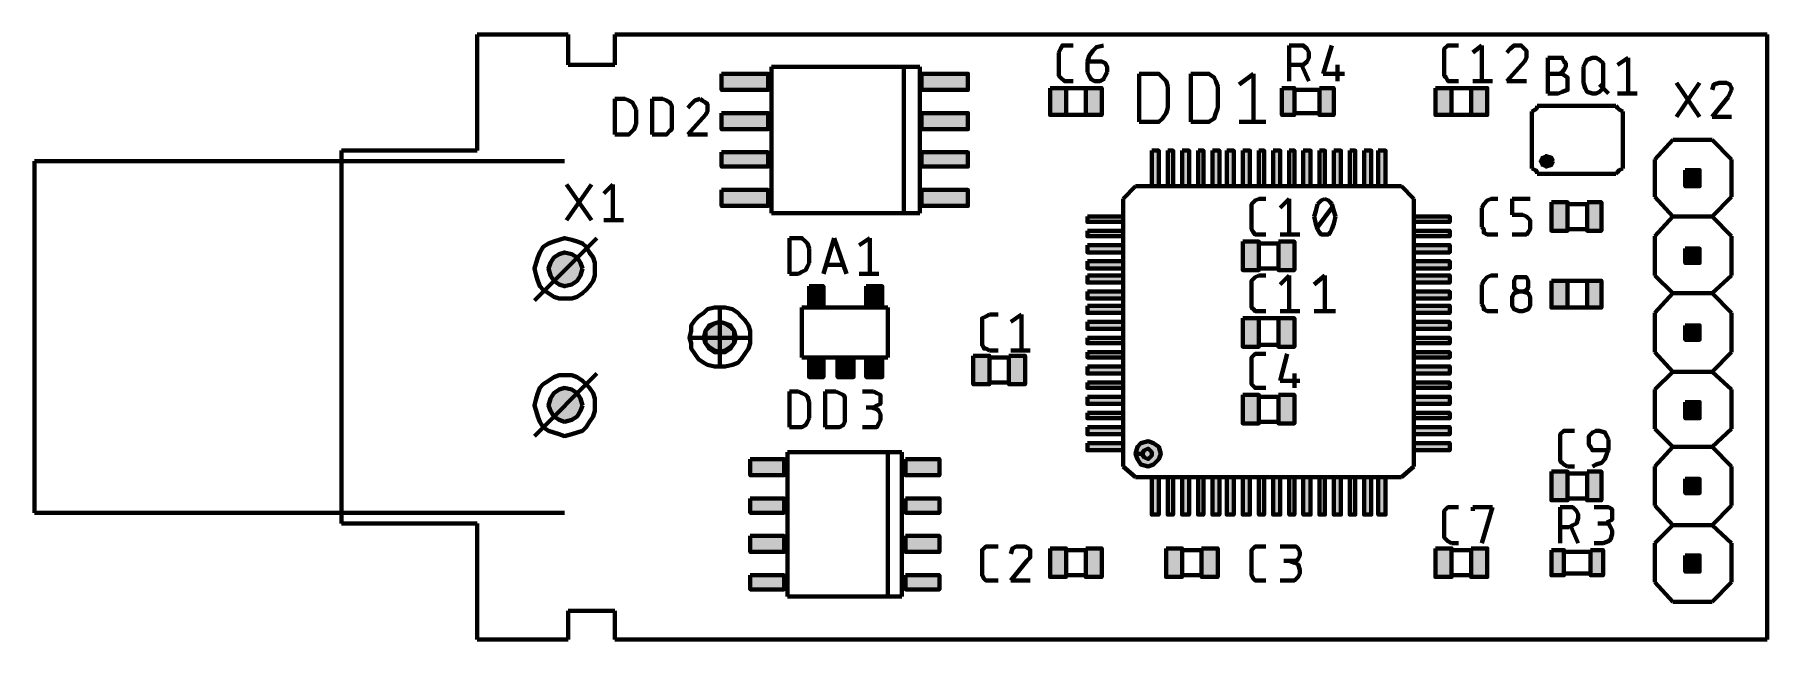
# Model space of a CAD drawing. Header units: inches. Extents: x 144 to 252, y 253 to 291.
import ezdxf

# ---------------------------------------------------------------- set-up
doc = ezdxf.new("R2010")
doc.units = ezdxf.units.IN
doc.header["$MEASUREMENT"] = 0
doc.layers.add('H', color=7, linetype='CONTINUOUS', lineweight=100)
doc.layers.add('P', color=250, linetype='CONTINUOUS', lineweight=100)

msp = doc.modelspace()

# ---------------------------------------------------------------- hatches: boundary and pattern name
at = {"layer": 'H', "linetype": 'Continuous'}
for color, points in [(0, [(187.22, 288.56), (190.11, 288.56), (190.11, 287.56), (187.22, 287.56)]), (0, [(199.67, 288.56), (202.56, 288.56), (202.56, 287.56), (199.67, 287.56)]), (0, [(207.67, 287.67), (208.67, 287.67), (208.67, 286), (207.67, 286)]), (0, [(209.89, 287.67), (210.89, 287.67), (210.89, 286), (209.89, 286)]), (0, [(222.11, 287.67), (222.89, 287.67), (222.89, 286), (222.11, 286)]), (0, [(224.44, 287.67), (225.33, 287.67), (225.33, 286), (224.44, 286)]), (0, [(231.67, 287.67), (232.67, 287.67), (232.67, 286), (231.67, 286)]), (0, [(233.89, 287.67), (234.89, 287.67), (234.89, 286), (233.89, 286)]), (0, [(187.22, 286.11), (190.11, 286.11), (190.11, 285.11), (187.22, 285.11)]), (0, [(199.67, 286.11), (202.56, 286.11), (202.56, 285.11), (199.67, 285.11)]), (0, [(214, 283.78), (214.44, 283.78), (214.44, 281.56), (214, 281.56)]), (0, [(215, 283.78), (215.33, 283.78), (215.33, 281.56), (215, 281.56)]), (0, [(215.89, 283.78), (216.33, 283.78), (216.33, 281.56), (215.89, 281.56)]), (0, [(216.89, 283.78), (217.22, 283.78), (217.22, 281.56), (216.89, 281.56)]), (0, [(217.78, 283.78), (218.22, 283.78), (218.22, 281.56), (217.78, 281.56)]), (0, [(218.67, 283.78), (219.11, 283.78), (219.11, 281.56), (218.67, 281.56)]), (0, [(219.67, 283.78), (220.11, 283.78), (220.11, 281.56), (219.67, 281.56)]), (0, [(220.67, 283.78), (221, 283.78), (221, 281.56), (220.67, 281.56)]), (0, [(221.56, 283.78), (222, 283.78), (222, 281.56), (221.56, 281.56)]), (0, [(222.56, 283.78), (222.89, 283.78), (222.89, 281.56), (222.56, 281.56)]), (0, [(223.44, 283.78), (223.89, 283.78), (223.89, 281.56), (223.44, 281.56)]), (0, [(224.44, 283.78), (224.78, 283.78), (224.78, 281.56), (224.44, 281.56)]), (0, [(225.33, 283.78), (225.78, 283.78), (225.78, 281.56), (225.33, 281.56)]), (0, [(226.33, 283.78), (226.67, 283.78), (226.67, 281.56), (226.33, 281.56)]), (0, [(227.22, 283.78), (227.67, 283.78), (227.67, 281.56), (227.22, 281.56)]), (0, [(228.11, 283.78), (228.56, 283.78), (228.56, 281.56), (228.11, 281.56)]), (0, [(187.22, 283.67), (190.11, 283.67), (190.11, 282.78), (187.22, 282.78)]), (0, [(199.67, 283.67), (202.56, 283.67), (202.56, 282.78), (199.67, 282.78)]), (0, [(239, 283.11), (238.89, 282.89), (238.56, 282.78), (238.33, 282.89), (238.22, 283.11), (238.33, 283.33), (238.56, 283.44), (238.89, 283.33)]), (0, [(247.22, 282.56), (248.11, 282.56), (248.11, 281.56), (247.22, 281.56)]), (0, [(187.22, 281.33), (190.11, 281.33), (190.11, 280.33), (187.22, 280.33)]), (0, [(199.67, 281.33), (202.56, 281.33), (202.56, 280.33), (199.67, 280.33)]), (0, [(238.89, 280.56), (239.89, 280.56), (239.89, 278.78), (238.89, 278.78)]), (0, [(241.11, 280.56), (242, 280.56), (242, 278.78), (241.11, 278.78)]), (0, [(210, 279.67), (212.22, 279.67), (212.22, 279.33), (210, 279.33)]), (0, [(230.33, 279.67), (232.56, 279.67), (232.56, 279.33), (230.33, 279.33)]), (0, [(210, 278.78), (212.22, 278.78), (212.22, 278.44), (210, 278.44)]), (0, [(230.33, 278.78), (232.56, 278.78), (232.56, 278.44), (230.33, 278.44)]), (7, [(178.56, 276.44), (178.44, 276), (178.22, 275.67), (177.89, 275.44), (177.44, 275.33), (177.11, 275.44), (176.78, 275.67), (176.56, 276), (176.44, 276.44), (176.56, 276.78), (176.78, 277.11), (177.11, 277.33), (177.44, 277.44), (177.89, 277.33), (178.22, 277.11), (178.44, 276.78)]), (0, [(210, 277.89), (212.22, 277.89), (212.22, 277.44), (210, 277.44)]), (0, [(219.67, 278.11), (220.67, 278.11), (220.67, 276.33), (219.67, 276.33)]), (0, [(221.89, 278.11), (222.89, 278.11), (222.89, 276.33), (221.89, 276.33)]), (0, [(230.33, 277.89), (232.56, 277.89), (232.56, 277.44), (230.33, 277.44)]), (0, [(247.22, 277.67), (248.11, 277.67), (248.11, 276.78), (247.22, 276.78)]), (0, [(210, 276.89), (212.22, 276.89), (212.22, 276.44), (210, 276.44)]), (0, [(230.33, 276.89), (232.56, 276.89), (232.56, 276.44), (230.33, 276.44)]), (0, [(192.67, 275.33), (193.56, 275.33), (193.56, 274.11), (192.67, 274.11)]), (0, [(196.22, 275.33), (197.22, 275.33), (197.22, 274.11), (196.22, 274.11)]), (0, [(210, 276), (212.22, 276), (212.22, 275.56), (210, 275.56)]), (0, [(230.33, 276), (232.56, 276), (232.56, 275.56), (230.33, 275.56)]), (0, [(238.89, 275.67), (239.89, 275.67), (239.89, 274), (238.89, 274)]), (0, [(241.11, 275.67), (242, 275.67), (242, 274), (241.11, 274)]), (0, [(210, 275), (212.22, 275), (212.22, 274.56), (210, 274.56)]), (0, [(210, 274.11), (212.22, 274.11), (212.22, 273.67), (210, 273.67)]), (0, [(230.33, 275), (232.56, 275), (232.56, 274.56), (230.33, 274.56)]), (0, [(230.33, 274.11), (232.56, 274.11), (232.56, 273.67), (230.33, 273.67)]), (7, [(188.11, 272.11), (188, 271.78), (187.78, 271.44), (187.44, 271.22), (187.11, 271.22), (186.78, 271.22), (186.44, 271.44), (186.22, 271.78), (186.11, 272.11), (186.22, 272.56), (186.44, 272.89), (186.78, 273), (187.11, 273.11), (187.44, 273), (187.78, 272.89), (188, 272.56)]), (0, [(210, 273.11), (212.22, 273.11), (212.22, 272.67), (210, 272.67)]), (0, [(219.67, 273.33), (220.67, 273.33), (220.67, 271.56), (219.67, 271.56)]), (0, [(221.89, 273.33), (222.89, 273.33), (222.89, 271.56), (221.89, 271.56)]), (0, [(230.33, 273.11), (232.56, 273.11), (232.56, 272.67), (230.33, 272.67)]), (0, [(210, 272.11), (212.22, 272.11), (212.22, 271.78), (210, 271.78)]), (0, [(230.33, 272.11), (232.56, 272.11), (232.56, 271.78), (230.33, 271.78)]), (0, [(247.22, 272.89), (248.11, 272.89), (248.11, 272), (247.22, 272)]), (0, [(192.67, 270.89), (193.56, 270.89), (193.56, 269.67), (192.67, 269.67)]), (0, [(194.44, 270.89), (195.44, 270.89), (195.44, 269.67), (194.44, 269.67)]), (0, [(196.22, 270.89), (197.22, 270.89), (197.22, 269.67), (196.22, 269.67)]), (0, [(202.89, 271), (203.89, 271), (203.89, 269.22), (202.89, 269.22)]), (0, [(205.11, 271), (206.11, 271), (206.11, 269.22), (205.11, 269.22)]), (0, [(210, 271.22), (212.22, 271.22), (212.22, 270.89), (210, 270.89)]), (0, [(230.33, 271.22), (232.56, 271.22), (232.56, 270.89), (230.33, 270.89)]), (0, [(210, 270.33), (212.22, 270.33), (212.22, 269.89), (210, 269.89)]), (0, [(230.33, 270.33), (232.56, 270.33), (232.56, 269.89), (230.33, 269.89)]), (7, [(178.56, 267.89), (178.44, 267.56), (178.22, 267.22), (177.89, 267), (177.44, 266.89), (177.11, 267), (176.78, 267.22), (176.56, 267.56), (176.44, 267.89), (176.56, 268.33), (176.78, 268.67), (177.11, 268.89), (177.44, 269), (177.89, 268.89), (178.22, 268.67), (178.44, 268.33)]), (0, [(210, 269.33), (212.22, 269.33), (212.22, 269), (210, 269)]), (0, [(230.33, 269.33), (232.56, 269.33), (232.56, 269), (230.33, 269)]), (0, [(210, 268.44), (212.22, 268.44), (212.22, 268), (210, 268)]), (0, [(219.67, 268.56), (220.67, 268.56), (220.67, 266.78), (219.67, 266.78)]), (0, [(221.89, 268.56), (222.89, 268.56), (222.89, 266.78), (221.89, 266.78)]), (0, [(230.33, 268.44), (232.56, 268.44), (232.56, 268), (230.33, 268)]), (0, [(247.22, 268.11), (248.11, 268.11), (248.11, 267.11), (247.22, 267.11)]), (0, [(210, 267.44), (212.22, 267.44), (212.22, 267.11), (210, 267.11)]), (0, [(210, 266.56), (212.22, 266.56), (212.22, 266.11), (210, 266.11)]), (0, [(230.33, 267.44), (232.56, 267.44), (232.56, 267.11), (230.33, 267.11)]), (0, [(230.33, 266.56), (232.56, 266.56), (232.56, 266.11), (230.33, 266.11)]), (0, [(210, 265.56), (212.22, 265.56), (212.22, 265.11), (210, 265.11)]), (0, [(213, 264.89), (213.11, 265.33), (213.33, 265.56), (213.78, 265.67), (214.11, 265.56), (214.44, 265.33), (214.56, 264.89), (214.44, 264.56), (214.11, 264.22), (213.78, 264.11), (213.33, 264.22), (213.11, 264.56), (213, 264.89), (213.44, 264.89), (213.44, 265), (213.56, 265.11), (213.78, 265.22), (213.89, 265.11), (214, 265), (214, 264.89), (214, 264.78), (213.89, 264.67), (213.78, 264.56), (213.56, 264.67), (213.44, 264.78), (213.44, 264.89)]), (0, [(230.33, 265.56), (232.56, 265.56), (232.56, 265.11), (230.33, 265.11)]), (0, [(189, 264.56), (191.11, 264.56), (191.11, 263.56), (189, 263.56)]), (0, [(198.67, 264.56), (200.78, 264.56), (200.78, 263.56), (198.67, 263.56)]), (0, [(214, 263.44), (214.44, 263.44), (214.44, 261.11), (214, 261.11)]), (0, [(215, 263.44), (215.33, 263.44), (215.33, 261.11), (215, 261.11)]), (0, [(215.89, 263.44), (216.33, 263.44), (216.33, 261.11), (215.89, 261.11)]), (0, [(216.89, 263.44), (217.22, 263.44), (217.22, 261.11), (216.89, 261.11)]), (0, [(217.78, 263.44), (218.22, 263.44), (218.22, 261.11), (217.78, 261.11)]), (0, [(218.67, 263.44), (219.11, 263.44), (219.11, 261.11), (218.67, 261.11)]), (0, [(219.67, 263.44), (220.11, 263.44), (220.11, 261.11), (219.67, 261.11)]), (0, [(220.67, 263.44), (221, 263.44), (221, 261.11), (220.67, 261.11)]), (0, [(221.56, 263.44), (222, 263.44), (222, 261.11), (221.56, 261.11)]), (0, [(222.56, 263.44), (222.89, 263.44), (222.89, 261.11), (222.56, 261.11)]), (0, [(223.44, 263.44), (223.89, 263.44), (223.89, 261.11), (223.44, 261.11)]), (0, [(224.44, 263.44), (224.78, 263.44), (224.78, 261.11), (224.44, 261.11)]), (0, [(225.33, 263.44), (225.78, 263.44), (225.78, 261.11), (225.33, 261.11)]), (0, [(226.33, 263.44), (226.67, 263.44), (226.67, 261.11), (226.33, 261.11)]), (0, [(227.22, 263.44), (227.67, 263.44), (227.67, 261.11), (227.22, 261.11)]), (0, [(228.11, 263.44), (228.56, 263.44), (228.56, 261.11), (228.11, 261.11)]), (0, [(238.89, 263.78), (239.89, 263.78), (239.89, 262), (238.89, 262)]), (0, [(241.11, 263.78), (242, 263.78), (242, 262), (241.11, 262)]), (0, [(247.22, 263.33), (248.11, 263.33), (248.11, 262.44), (247.22, 262.44)]), (0, [(189, 262.11), (191.11, 262.11), (191.11, 261.22), (189, 261.22)]), (0, [(198.67, 262.11), (200.78, 262.11), (200.78, 261.22), (198.67, 261.22)]), (0, [(189, 259.78), (191.11, 259.78), (191.11, 258.78), (189, 258.78)]), (0, [(198.67, 259.78), (200.78, 259.78), (200.78, 258.78), (198.67, 258.78)]), (0, [(207.67, 259), (208.67, 259), (208.67, 257.22), (207.67, 257.22)]), (0, [(209.89, 259), (210.89, 259), (210.89, 257.22), (209.89, 257.22)]), (0, [(214.89, 259), (215.89, 259), (215.89, 257.22), (214.89, 257.22)]), (0, [(217.11, 259), (218.11, 259), (218.11, 257.22), (217.11, 257.22)]), (0, [(231.67, 259), (232.67, 259), (232.67, 257.22), (231.67, 257.22)]), (0, [(233.89, 259), (234.89, 259), (234.89, 257.22), (233.89, 257.22)]), (0, [(238.89, 258.89), (239.67, 258.89), (239.67, 257.33), (238.89, 257.33)]), (0, [(241.33, 258.89), (242.11, 258.89), (242.11, 257.33), (241.33, 257.33)]), (0, [(247.22, 258.56), (248.11, 258.56), (248.11, 257.56), (247.22, 257.56)]), (0, [(189, 257.33), (191.11, 257.33), (191.11, 256.44), (189, 256.44)]), (0, [(198.67, 257.33), (200.78, 257.33), (200.78, 256.44), (198.67, 256.44)])]:
    msp.add_hatch(color=color, dxfattribs=at).paths.add_polyline_path(points)

# ---------------------------------------------------------------- linework, layer by layer
at = {"layer": 'P', "color": 0, "linetype": 'Continuous'}
for points in [[(177.67, 291), (172, 291)], [(172, 291), (172, 283.78)], [(177.67, 289.11), (177.67, 291)], [(252.33, 291), (180.56, 291)], [(180.56, 291), (180.56, 289.11)], [(208.67, 290.33), (208.44, 290.33), (208.33, 290.11), (208.22, 289.89)], [(208.67, 290.33), (209.11, 290.33)], [(211, 290.33), (210.56, 290.22), (210.33, 290), (210.11, 289.67), (210, 289.33)], [(222.56, 288.11), (222.56, 290.33)], [(222.56, 290.33), (223.22, 290.33)], [(223.22, 289.11), (223.44, 289.11), (223.67, 289.33), (223.78, 289.56), (223.78, 289.89), (223.67, 290.11), (223.44, 290.33), (223.22, 290.33)], [(225.22, 290.33), (224.67, 288.56)], [(232.67, 290.33), (232.44, 290.33), (232.22, 290.11), (232.22, 289.89)], [(232.67, 290.33), (233.11, 290.33)], [(234, 289.89), (234.56, 290.33)], [(234.56, 290.33), (234.56, 288.11)], [(236.89, 290.33), (236.56, 290.33), (236.33, 290.11), (236.11, 289.89)], [(237.33, 289.78), (237.33, 290), (237.22, 290.11), (237, 290.33), (236.89, 290.33)], [(252.33, 253.33), (252.33, 291)], [(208.22, 288.56), (208.22, 289.89)], [(210, 289.33), (210.67, 289.33)], [(210, 288.67), (210, 289.33)], [(211.22, 288.89), (211.22, 289), (211.11, 289.22), (210.89, 289.33), (210.67, 289.33)], [(232.22, 288.56), (232.22, 289.89)], [(237.22, 289.33), (236.11, 288.11)], [(237.22, 289.33), (237.33, 289.56), (237.33, 289.78)], [(238.67, 287.33), (238.67, 289.56)], [(238.67, 289.56), (239.33, 289.56)], [(239.33, 288.56), (239.56, 288.67), (239.67, 288.78), (239.78, 289), (239.78, 289.22), (239.67, 289.33), (239.56, 289.56), (239.33, 289.56)], [(242.11, 289), (242.11, 289.22), (241.89, 289.44), (241.67, 289.56), (241.44, 289.56), (241.11, 289.44), (241, 289.22), (240.89, 289)], [(243, 289.11), (243.67, 289.56)], [(243.67, 289.56), (243.67, 287.33)], [(180.56, 289.11), (177.67, 289.11)], [(187.22, 288.56), (190.11, 288.56), (190.11, 287.56), (187.22, 287.56), (187.22, 288.56)], [(190.33, 289), (190.33, 279.89)], [(198.56, 289), (190.33, 289)], [(199.56, 289), (198.56, 289)], [(198.56, 279.89), (198.56, 289)], [(199.56, 279.89), (199.56, 289)], [(199.67, 288.56), (202.56, 288.56), (202.56, 287.56), (199.67, 287.56), (199.67, 288.56)], [(208.22, 288.56), (208.22, 288.44), (208.33, 288.33), (208.56, 288.11), (208.67, 288.11)], [(209.11, 288.11), (208.67, 288.11)], [(210, 288.67), (210.11, 288.44), (210.22, 288.22), (210.44, 288.11), (210.78, 288.11), (211, 288.22), (211.11, 288.44), (211.22, 288.67)], [(211.22, 288.89), (211.22, 288.67)], [(213.22, 285.56), (213.22, 288.56)], [(213.22, 288.56), (214.11, 288.56)], [(215, 287.78), (214.89, 288.11), (214.67, 288.33), (214.44, 288.56), (214.11, 288.56)], [(216.44, 285.56), (216.44, 288.56)], [(216.44, 288.56), (217.22, 288.56)], [(218.11, 287.78), (218, 288.11), (217.89, 288.33), (217.56, 288.56), (217.22, 288.56)], [(219.44, 287.89), (220.33, 288.56)], [(220.33, 288.56), (220.33, 285.56)], [(223.22, 289.11), (222.56, 289.11)], [(223.78, 288.11), (223.33, 289.11)], [(224.67, 288.56), (226, 288.56)], [(225.56, 289.11), (225.56, 288.11)], [(232.22, 288.56), (232.22, 288.44), (232.33, 288.33), (232.44, 288.11), (232.67, 288.11)], [(233.11, 288.11), (232.67, 288.11)], [(234, 288.11), (235.22, 288.11)], [(236.11, 288.11), (237.33, 288.11)], [(238.67, 288.56), (239.33, 288.56)], [(239.33, 287.33), (239.56, 287.44), (239.89, 287.56), (239.89, 287.89), (239.89, 288.11), (239.89, 288.33), (239.56, 288.56), (239.33, 288.56)], [(240.89, 288), (240.89, 289)], [(242.11, 289), (242.11, 288)], [(180.56, 284.78), (180.56, 287)], [(180.56, 287), (181.22, 287)], [(181.89, 286.33), (181.78, 286.56), (181.67, 286.78), (181.44, 286.89), (181.22, 287)], [(182.89, 284.78), (182.89, 287)], [(182.89, 287), (183.56, 287)], [(184.11, 286.33), (184.11, 286.56), (184, 286.78), (183.78, 286.89), (183.56, 287)], [(185.89, 287), (185.56, 286.89), (185.33, 286.67), (185.11, 286.44)], [(186.33, 286.44), (186.33, 286.67), (186.22, 286.78), (186, 286.89), (185.89, 287)], [(207.67, 287.67), (208.67, 287.67), (208.67, 286), (207.67, 286), (207.67, 287.67)], [(208.67, 287.67), (210, 287.67)], [(209.89, 287.67), (210.89, 287.67), (210.89, 286), (209.89, 286), (209.89, 287.67)], [(215, 287.78), (215, 286.44)], [(218.11, 287.78), (218.11, 286.44)], [(222.11, 287.67), (222.89, 287.67), (222.89, 286), (222.11, 286), (222.11, 287.67)], [(222.89, 287.56), (224.56, 287.56)], [(224.44, 287.67), (225.33, 287.67), (225.33, 286), (224.44, 286), (224.44, 287.67)], [(231.67, 287.67), (232.67, 287.67), (232.67, 286), (231.67, 286), (231.67, 287.67)], [(232.56, 287.67), (234, 287.67)], [(233.89, 287.67), (234.89, 287.67), (234.89, 286), (233.89, 286), (233.89, 287.67)], [(239.33, 287.33), (238.67, 287.33)], [(240.89, 288), (241, 287.67), (241.11, 287.44), (241.44, 287.33), (241.67, 287.33), (241.89, 287.44), (242.11, 287.67), (242.11, 288)], [(241.89, 287.89), (242.44, 287.33)], [(243, 287.33), (244.22, 287.33)], [(246.67, 285.89), (248.11, 288)], [(246.67, 288), (248.11, 285.89)], [(249.56, 288), (249.33, 288), (249, 287.89), (248.89, 287.56)], [(249.89, 287.11), (248.89, 285.89)], [(250.11, 287.56), (250.11, 287.67), (250, 287.89), (249.78, 288), (249.56, 288)], [(249.89, 287.11), (250, 287.33), (250.11, 287.56)], [(181.89, 286.33), (181.89, 285.44)], [(184.11, 286.33), (184.11, 285.44)], [(186.22, 286), (185.11, 284.78)], [(186.22, 286), (186.33, 286.22), (186.33, 286.44)], [(187.22, 286.11), (190.11, 286.11), (190.11, 285.11), (187.22, 285.11), (187.22, 286.11)], [(199.67, 286.11), (202.56, 286.11), (202.56, 285.11), (199.67, 285.11), (199.67, 286.11)], [(208.67, 286), (210, 286)], [(214.11, 285.56), (214.44, 285.56), (214.67, 285.78), (214.89, 286.11), (215, 286.44)], [(217.22, 285.56), (217.56, 285.56), (217.89, 285.78), (218, 286.11), (218.11, 286.44)], [(224.56, 286.11), (222.89, 286.11)], [(232.56, 286), (234, 286)], [(237.67, 286.22), (237.89, 286.33), (238, 286.44), (238, 286.56)], [(237.67, 282.67), (237.67, 286.22)], [(238, 286.56), (242.89, 286.56)], [(242.89, 286.56), (243, 286.44), (243.11, 286.33), (243.33, 286.22)], [(243.33, 286.22), (243.33, 282.67)], [(181.22, 284.78), (181.44, 284.78), (181.67, 285), (181.78, 285.11), (181.89, 285.44)], [(183.56, 284.78), (183.78, 284.78), (184, 285), (184.11, 285.11), (184.11, 285.44)], [(214.11, 285.56), (213.22, 285.56)], [(217.22, 285.56), (216.44, 285.56)], [(219.44, 285.56), (221.11, 285.56)], [(248.89, 285.89), (250.11, 285.89)], [(163.56, 283.78), (163.56, 260.56)], [(163.56, 283.78), (172, 283.78)], [(181.22, 284.78), (180.56, 284.78)], [(183.56, 284.78), (182.89, 284.78)], [(185.11, 284.78), (186.33, 284.78)], [(214, 283.78), (214.44, 283.78), (214.44, 281.56), (214, 281.56), (214, 283.78)], [(215, 283.78), (215.33, 283.78), (215.33, 281.56), (215, 281.56), (215, 283.78)], [(215.89, 283.78), (216.33, 283.78), (216.33, 281.56), (215.89, 281.56), (215.89, 283.78)], [(216.89, 283.78), (217.22, 283.78), (217.22, 281.56), (216.89, 281.56), (216.89, 283.78)], [(217.78, 283.78), (218.22, 283.78), (218.22, 281.56), (217.78, 281.56), (217.78, 283.78)], [(218.67, 283.78), (219.11, 283.78), (219.11, 281.56), (218.67, 281.56), (218.67, 283.78)], [(219.67, 283.78), (220.11, 283.78), (220.11, 281.56), (219.67, 281.56), (219.67, 283.78)], [(220.67, 283.78), (221, 283.78), (221, 281.56), (220.67, 281.56), (220.67, 283.78)], [(221.56, 283.78), (222, 283.78), (222, 281.56), (221.56, 281.56), (221.56, 283.78)], [(222.56, 283.78), (222.89, 283.78), (222.89, 281.56), (222.56, 281.56), (222.56, 283.78)], [(223.44, 283.78), (223.89, 283.78), (223.89, 281.56), (223.44, 281.56), (223.44, 283.78)], [(224.44, 283.78), (224.78, 283.78), (224.78, 281.56), (224.44, 281.56), (224.44, 283.78)], [(225.33, 283.78), (225.78, 283.78), (225.78, 281.56), (225.33, 281.56), (225.33, 283.78)], [(226.33, 283.78), (226.67, 283.78), (226.67, 281.56), (226.33, 281.56), (226.33, 283.78)], [(227.22, 283.78), (227.67, 283.78), (227.67, 281.56), (227.22, 281.56), (227.22, 283.78)], [(228.11, 283.78), (228.56, 283.78), (228.56, 281.56), (228.11, 281.56), (228.11, 283.78)], [(245.33, 283.22), (246.44, 284.44)], [(246.44, 284.44), (248.89, 284.44)], [(248.89, 284.44), (250.11, 283.22)], [(144.44, 261.22), (144.44, 283.11)], [(144.44, 283.11), (177.44, 283.11)], [(187.22, 283.67), (190.11, 283.67), (190.11, 282.78), (187.22, 282.78), (187.22, 283.67)], [(199.67, 283.67), (202.56, 283.67), (202.56, 282.78), (199.67, 282.78), (199.67, 283.67)], [(239, 283.11), (238.89, 282.89), (238.56, 282.78), (238.33, 282.89), (238.22, 283.11), (238.33, 283.33), (238.56, 283.44), (238.89, 283.33), (239, 283.11)], [(245.33, 280.89), (245.33, 283.22)], [(250.11, 283.22), (250.11, 280.89)], [(177.56, 279.44), (179.11, 281.67)], [(177.56, 281.67), (179.11, 279.44)], [(179.89, 281.11), (180.44, 281.67)], [(180.44, 281.67), (180.44, 279.44)], [(238, 282.33), (238, 282.44), (237.89, 282.56), (237.67, 282.67)], [(242.89, 282.33), (238, 282.33)], [(243.33, 282.67), (243.11, 282.56), (243, 282.44), (242.89, 282.33)], [(247.22, 282.56), (248.11, 282.56), (248.11, 281.56), (247.22, 281.56), (247.22, 282.56)], [(187.22, 281.33), (190.11, 281.33), (190.11, 280.33), (187.22, 280.33), (187.22, 281.33)], [(199.67, 281.33), (202.56, 281.33), (202.56, 280.33), (199.67, 280.33), (199.67, 281.33)], [(212.22, 280.78), (213, 281.56)], [(212.22, 264.11), (212.22, 280.78)], [(213, 281.56), (229.56, 281.56)], [(220.67, 280.78), (220.44, 280.67), (220.22, 280.44), (220.22, 280.22)], [(220.67, 280.78), (221.11, 280.78)], [(222, 280.22), (222.56, 280.78)], [(222.56, 280.78), (222.56, 278.56)], [(224.78, 280.78), (224.56, 280.67), (224.44, 280.56), (224.33, 280.44)], [(225.22, 280.44), (225.11, 280.56), (225, 280.67), (224.78, 280.78)], [(229.56, 281.56), (230.33, 280.78)], [(230.33, 280.78), (230.33, 264.11)], [(235.11, 280.78), (234.89, 280.67), (234.67, 280.44), (234.56, 280.22)], [(235.11, 280.78), (235.56, 280.78)], [(236.44, 279.78), (236.44, 280.78)], [(236.44, 280.78), (237.56, 280.78)], [(238.89, 280.56), (239.89, 280.56), (239.89, 278.78), (238.89, 278.78), (238.89, 280.56)], [(241.11, 280.56), (242, 280.56), (242, 278.78), (241.11, 278.78), (241.11, 280.56)], [(245.33, 280.89), (246.44, 279.67)], [(248.89, 279.67), (250.11, 280.89)], [(179.89, 279.44), (181.11, 279.44)], [(190.33, 279.89), (198.56, 279.89)], [(198.56, 279.89), (199.56, 279.89)], [(210, 279.67), (212.22, 279.67), (212.22, 279.33), (210, 279.33), (210, 279.67)], [(220.22, 279), (220.22, 280.22)], [(224.33, 280.44), (224.22, 280), (224.11, 279.67)], [(224.11, 279.67), (224.22, 279.22), (224.33, 278.89)], [(224.33, 279), (225.22, 280.22)], [(225.44, 279.67), (225.33, 280), (225.22, 280.44)], [(225.22, 278.89), (225.33, 279.22), (225.44, 279.67)], [(230.33, 279.67), (232.56, 279.67), (232.56, 279.33), (230.33, 279.33), (230.33, 279.67)], [(234.56, 279), (234.56, 280.22)], [(237.11, 279.78), (236.44, 279.78)], [(237.56, 279.33), (237.56, 279.44), (237.44, 279.56), (237.33, 279.67), (237.11, 279.78)], [(239.78, 280.44), (241.11, 280.44)], [(245.33, 278.44), (246.44, 279.67)], [(246.44, 279.67), (248.89, 279.67)], [(248.89, 279.67), (250.11, 278.44)], [(210, 278.78), (212.22, 278.78), (212.22, 278.44), (210, 278.44), (210, 278.78)], [(220.22, 279), (220.22, 278.89), (220.33, 278.67), (220.44, 278.56), (220.67, 278.56)], [(221.11, 278.56), (220.67, 278.56)], [(222, 278.56), (223.22, 278.56)], [(224.33, 278.89), (224.44, 278.67), (224.56, 278.56), (224.78, 278.56)], [(224.78, 278.56), (225, 278.56), (225.11, 278.67), (225.22, 278.89)], [(230.33, 278.78), (232.56, 278.78), (232.56, 278.44), (230.33, 278.44), (230.33, 278.78)], [(234.56, 279), (234.67, 278.89), (234.67, 278.67), (234.89, 278.56), (235.11, 278.56)], [(235.56, 278.56), (235.11, 278.56)], [(236.44, 278.56), (237.11, 278.56)], [(237.11, 278.56), (237.33, 278.56), (237.44, 278.67), (237.56, 278.89), (237.56, 279)], [(237.56, 279), (237.56, 279.33)], [(239.78, 278.89), (241.11, 278.89)], [(245.33, 276), (245.33, 278.44)], [(250.11, 278.44), (250.11, 276)], [(179.33, 276.44), (179.33, 276), (179.22, 275.67), (179, 275.33), (178.78, 275.11), (178.56, 274.89), (178.22, 274.67), (177.89, 274.56), (177.44, 274.56), (177.11, 274.56), (176.78, 274.67), (176.44, 274.89), (176.11, 275.11), (175.89, 275.33), (175.78, 275.67), (175.67, 276), (175.56, 276.44), (175.67, 276.78), (175.78, 277.11), (175.89, 277.44), (176.11, 277.78), (176.44, 278), (176.78, 278.11), (177.11, 278.22), (177.44, 278.33), (177.89, 278.22), (178.22, 278.11), (178.56, 278), (178.78, 277.78), (179, 277.44), (179.22, 277.11), (179.33, 276.78), (179.33, 276.44)], [(175.56, 274.44), (179.44, 278.33)], [(178.56, 276.44), (178.44, 276), (178.22, 275.67), (177.89, 275.44), (177.44, 275.33), (177.11, 275.44), (176.78, 275.67), (176.56, 276), (176.44, 276.44), (176.56, 276.78), (176.78, 277.11), (177.11, 277.33), (177.44, 277.44), (177.89, 277.33), (178.22, 277.11), (178.44, 276.78), (178.56, 276.44)], [(178.56, 276.44), (178.44, 276), (178.22, 275.67), (177.89, 275.44), (177.44, 275.33), (177.11, 275.44), (176.78, 275.67), (176.56, 276), (176.44, 276.44), (176.56, 276.78), (176.78, 277.11), (177.11, 277.33), (177.44, 277.44), (177.89, 277.33), (178.22, 277.11), (178.44, 276.78), (178.56, 276.44)], [(191.44, 276.11), (191.44, 278.33)], [(191.44, 278.33), (192, 278.33)], [(192.67, 277.67), (192.56, 278), (192.44, 278.11), (192.22, 278.33), (192, 278.33)], [(192.67, 277.67), (192.67, 276.78)], [(193.56, 276.11), (194.22, 278.33)], [(194.22, 278.33), (195, 276.11)], [(195.78, 277.89), (196.44, 278.33)], [(196.44, 278.33), (196.44, 276.11)], [(210, 277.89), (212.22, 277.89), (212.22, 277.44), (210, 277.44), (210, 277.89)], [(219.67, 278.11), (220.67, 278.11), (220.67, 276.33), (219.67, 276.33), (219.67, 278.11)], [(222, 278), (220.67, 278)], [(221.89, 278.11), (222.89, 278.11), (222.89, 276.33), (221.89, 276.33), (221.89, 278.11)], [(230.33, 277.89), (232.56, 277.89), (232.56, 277.44), (230.33, 277.44), (230.33, 277.89)], [(247.22, 277.67), (248.11, 277.67), (248.11, 276.78), (247.22, 276.78), (247.22, 277.67)], [(192, 276.11), (192.22, 276.22), (192.44, 276.33), (192.56, 276.56), (192.67, 276.78)], [(194.78, 276.67), (193.67, 276.67)], [(210, 276.89), (212.22, 276.89), (212.22, 276.44), (210, 276.44), (210, 276.89)], [(222, 276.44), (220.67, 276.44)], [(230.33, 276.89), (232.56, 276.89), (232.56, 276.44), (230.33, 276.44), (230.33, 276.89)], [(192, 276.11), (191.44, 276.11)], [(192.67, 275.33), (193.56, 275.33), (193.56, 274.11), (192.67, 274.11), (192.67, 275.33)], [(195.78, 276.11), (197, 276.11)], [(196.22, 275.33), (197.22, 275.33), (197.22, 274.11), (196.22, 274.11), (196.22, 275.33)], [(210, 276), (212.22, 276), (212.22, 275.56), (210, 275.56), (210, 276)], [(220.67, 276), (220.44, 275.89), (220.22, 275.67), (220.22, 275.44)], [(220.22, 274.22), (220.22, 275.44)], [(220.67, 276), (221.11, 276)], [(222, 275.44), (222.56, 276)], [(222.56, 276), (222.56, 273.78)], [(224.11, 275.44), (224.78, 276)], [(224.78, 276), (224.78, 273.78)], [(230.33, 276), (232.56, 276), (232.56, 275.56), (230.33, 275.56), (230.33, 276)], [(235.11, 276), (234.89, 275.89), (234.67, 275.67), (234.56, 275.44)], [(234.56, 274.22), (234.56, 275.44)], [(235.11, 276), (235.56, 276)], [(237.44, 275.44), (237.44, 275.67), (237.33, 275.89), (237.11, 275.89), (236.89, 275.89), (236.67, 275.89), (236.56, 275.67), (236.56, 275.44)], [(236.56, 275.44), (236.56, 275.22), (236.67, 275.11), (236.89, 275), (237.11, 275), (237.33, 275.11), (237.44, 275.22), (237.44, 275.44)], [(238.89, 275.67), (239.89, 275.67), (239.89, 274), (238.89, 274), (238.89, 275.67)], [(239.78, 275.67), (241.11, 275.67)], [(241.11, 275.67), (242, 275.67), (242, 274), (241.11, 274), (241.11, 275.67)], [(246.44, 274.89), (245.33, 276)], [(250.11, 276), (248.89, 274.89)], [(187.11, 270.22), (187.11, 274.11)], [(210, 275), (212.22, 275), (212.22, 274.56), (210, 274.56), (210, 275)], [(210, 274.11), (212.22, 274.11), (212.22, 273.67), (210, 273.67), (210, 274.11)], [(220.22, 274.22), (220.22, 274), (220.33, 273.89), (220.44, 273.78), (220.67, 273.78)], [(230.33, 275), (232.56, 275), (232.56, 274.56), (230.33, 274.56), (230.33, 275)], [(230.33, 274.11), (232.56, 274.11), (232.56, 273.67), (230.33, 273.67), (230.33, 274.11)], [(234.56, 274.22), (234.67, 274), (234.67, 273.89), (234.89, 273.78), (235.11, 273.78)], [(237.56, 274.33), (237.56, 274.67), (237.44, 274.89), (237.11, 275), (236.89, 275), (236.56, 274.89), (236.44, 274.67), (236.44, 274.33)], [(236.44, 274.33), (236.44, 274.11), (236.56, 273.89), (236.89, 273.78), (237.11, 273.78), (237.44, 273.89), (237.56, 274.11), (237.56, 274.33)], [(245.33, 273.67), (246.44, 274.89)], [(246.44, 274.89), (248.89, 274.89)], [(248.89, 274.89), (250.11, 273.67)], [(189, 272.11), (189, 271.78), (188.89, 271.44), (188.67, 271.11), (188.44, 270.78), (188.22, 270.56), (187.89, 270.44), (187.44, 270.33), (187.11, 270.33), (186.78, 270.33), (186.33, 270.44), (186.11, 270.56), (185.78, 270.78), (185.56, 271.11), (185.33, 271.44), (185.33, 271.78), (185.22, 272.11), (185.33, 272.56), (185.33, 272.89), (185.56, 273.22), (185.78, 273.44), (186.11, 273.67), (186.33, 273.89), (186.78, 274), (187.11, 274), (187.44, 274), (187.89, 273.89), (188.22, 273.67), (188.44, 273.44), (188.67, 273.22), (188.89, 272.89), (189, 272.56), (189, 272.11)], [(188.11, 272.11), (188, 271.78), (187.78, 271.44), (187.44, 271.22), (187.11, 271.22), (186.78, 271.22), (186.44, 271.44), (186.22, 271.78), (186.11, 272.11), (186.22, 272.56), (186.44, 272.89), (186.78, 273), (187.11, 273.11), (187.44, 273), (187.78, 272.89), (188, 272.56), (188.11, 272.11)], [(188.11, 272.11), (188, 271.78), (187.78, 271.44), (187.44, 271.22), (187.11, 271.22), (186.78, 271.22), (186.44, 271.44), (186.22, 271.78), (186.11, 272.11), (186.22, 272.56), (186.44, 272.89), (186.78, 273), (187.11, 273.11), (187.44, 273), (187.78, 272.89), (188, 272.56), (188.11, 272.11)], [(188, 272.11), (188, 271.78), (187.78, 271.56), (187.44, 271.33), (187.11, 271.22), (186.78, 271.33), (186.44, 271.56), (186.22, 271.78), (186.22, 272.11), (186.22, 272.56), (186.44, 272.78), (186.78, 273), (187.11, 273.11), (187.44, 273), (187.78, 272.78), (188, 272.56), (188, 272.11)], [(192.22, 270.89), (192.22, 274)], [(192.22, 274), (192.44, 274)], [(192.22, 274), (197.56, 274)], [(193.89, 274), (195.89, 274)], [(197.44, 274), (197.56, 274)], [(197.56, 274), (197.56, 270.89)], [(203.89, 273.56), (203.67, 273.44), (203.44, 273.33), (203.44, 273.11)], [(203.44, 271.89), (203.44, 273.11)], [(203.89, 273.56), (204.44, 273.56)], [(205.22, 273.11), (205.89, 273.56)], [(205.89, 273.56), (205.89, 271.33)], [(210, 273.11), (212.22, 273.11), (212.22, 272.67), (210, 272.67), (210, 273.11)], [(219.67, 273.33), (220.67, 273.33), (220.67, 271.56), (219.67, 271.56), (219.67, 273.33)], [(221.11, 273.78), (220.67, 273.78)], [(222, 273.33), (220.67, 273.33)], [(221.89, 273.33), (222.89, 273.33), (222.89, 271.56), (221.89, 271.56), (221.89, 273.33)], [(222, 273.78), (223.22, 273.78)], [(224.11, 273.78), (225.44, 273.78)], [(230.33, 273.11), (232.56, 273.11), (232.56, 272.67), (230.33, 272.67), (230.33, 273.11)], [(235.56, 273.78), (235.11, 273.78)], [(239.78, 274), (241.11, 274)], [(245.33, 271.22), (245.33, 273.67)], [(250.11, 273.67), (250.11, 271.22)], [(185.22, 272.11), (189, 272.11)], [(203.44, 271.89), (203.44, 271.67), (203.56, 271.44), (203.67, 271.44), (203.89, 271.33)], [(210, 272.11), (212.22, 272.11), (212.22, 271.78), (210, 271.78), (210, 272.11)], [(230.33, 272.11), (232.56, 272.11), (232.56, 271.78), (230.33, 271.78), (230.33, 272.11)], [(247.22, 272.89), (248.11, 272.89), (248.11, 272), (247.22, 272), (247.22, 272.89)], [(192.44, 270.89), (192.22, 270.89)], [(197.56, 270.89), (192.22, 270.89)], [(192.67, 270.89), (193.56, 270.89), (193.56, 269.67), (192.67, 269.67), (192.67, 270.89)], [(194.11, 270.89), (193.89, 270.89)], [(194.44, 270.89), (195.44, 270.89), (195.44, 269.67), (194.44, 269.67), (194.44, 270.89)], [(195.89, 270.89), (195.67, 270.89)], [(196.22, 270.89), (197.22, 270.89), (197.22, 269.67), (196.22, 269.67), (196.22, 270.89)], [(197.56, 270.89), (197.44, 270.89)], [(202.89, 271), (203.89, 271), (203.89, 269.22), (202.89, 269.22), (202.89, 271)], [(204.44, 271.33), (203.89, 271.33)], [(205.11, 270.89), (203.89, 270.89)], [(205.11, 271), (206.11, 271), (206.11, 269.22), (205.11, 269.22), (205.11, 271)], [(205.22, 271.33), (206.44, 271.33)], [(210, 271.22), (212.22, 271.22), (212.22, 270.89), (210, 270.89), (210, 271.22)], [(220.67, 271.11), (220.44, 271.11), (220.22, 270.89), (220.22, 270.67)], [(222, 271.67), (220.67, 271.67)], [(220.67, 271.11), (221.11, 271.11)], [(222.44, 271.11), (222, 269.44)], [(230.33, 271.22), (232.56, 271.22), (232.56, 270.89), (230.33, 270.89), (230.33, 271.22)], [(245.33, 271.22), (246.44, 270)], [(248.89, 270), (250.11, 271.22)], [(175.56, 266), (179.44, 269.89)], [(179.33, 267.89), (179.33, 267.56), (179.22, 267.22), (179, 266.89), (178.78, 266.56), (178.56, 266.33), (178.22, 266.22), (177.89, 266.11), (177.44, 266), (177.11, 266.11), (176.78, 266.22), (176.44, 266.33), (176.11, 266.56), (175.89, 266.89), (175.78, 267.22), (175.67, 267.56), (175.56, 267.89), (175.67, 268.33), (175.78, 268.67), (175.89, 269), (176.11, 269.22), (176.44, 269.44), (176.78, 269.67), (177.11, 269.78), (177.44, 269.78), (177.89, 269.78), (178.22, 269.67), (178.56, 269.44), (178.78, 269.22), (179, 269), (179.22, 268.67), (179.33, 268.33), (179.33, 267.89)], [(210, 270.33), (212.22, 270.33), (212.22, 269.89), (210, 269.89), (210, 270.33)], [(220.22, 269.44), (220.22, 270.67)], [(222.89, 269.89), (222.89, 269)], [(230.33, 270.33), (232.56, 270.33), (232.56, 269.89), (230.33, 269.89), (230.33, 270.33)], [(245.33, 268.89), (246.44, 270)], [(246.44, 270), (248.89, 270)], [(248.89, 270), (250.11, 268.89)], [(178.56, 267.89), (178.44, 267.56), (178.22, 267.22), (177.89, 267), (177.44, 266.89), (177.11, 267), (176.78, 267.22), (176.56, 267.56), (176.44, 267.89), (176.56, 268.33), (176.78, 268.67), (177.11, 268.89), (177.44, 269), (177.89, 268.89), (178.22, 268.67), (178.44, 268.33), (178.56, 267.89)], [(178.56, 267.89), (178.44, 267.56), (178.22, 267.22), (177.89, 267), (177.44, 266.89), (177.11, 267), (176.78, 267.22), (176.56, 267.56), (176.44, 267.89), (176.56, 268.33), (176.78, 268.67), (177.11, 268.89), (177.44, 269), (177.89, 268.89), (178.22, 268.67), (178.44, 268.33), (178.56, 267.89)], [(191.44, 266.56), (191.44, 268.78)], [(191.44, 268.78), (192, 268.78)], [(192.67, 268.11), (192.56, 268.44), (192.44, 268.56), (192.22, 268.67), (192, 268.78)], [(193.67, 266.56), (193.67, 268.78)], [(193.67, 268.78), (194.33, 268.78)], [(194.89, 268.11), (194.89, 268.44), (194.78, 268.56), (194.56, 268.67), (194.33, 268.78)], [(196, 268.78), (196.67, 268.78)], [(196.67, 267.78), (196.89, 267.89), (197.11, 268), (197.11, 268.11), (197.11, 268.33), (197.11, 268.56), (196.89, 268.67), (196.67, 268.78)], [(205.11, 269.33), (203.89, 269.33)], [(210, 269.33), (212.22, 269.33), (212.22, 269), (210, 269), (210, 269.33)], [(220.22, 269.44), (220.22, 269.22), (220.33, 269.11), (220.44, 269), (220.67, 269)], [(221.11, 269), (220.67, 269)], [(222, 269.44), (223.22, 269.44)], [(230.33, 269.33), (232.56, 269.33), (232.56, 269), (230.33, 269), (230.33, 269.33)], [(245.33, 266.44), (245.33, 268.89)], [(250.11, 268.89), (250.11, 266.44)], [(192.67, 268.11), (192.67, 267.11)], [(194.89, 268.11), (194.89, 267.11)], [(196.67, 267.78), (196.22, 267.78)], [(196.56, 266.56), (196.89, 266.56), (197, 266.78), (197.11, 267), (197.11, 267.33), (197, 267.56), (196.89, 267.67), (196.56, 267.78)], [(210, 268.44), (212.22, 268.44), (212.22, 268), (210, 268), (210, 268.44)], [(219.67, 268.56), (220.67, 268.56), (220.67, 266.78), (219.67, 266.78), (219.67, 268.56)], [(222, 268.44), (220.67, 268.44)], [(221.89, 268.56), (222.89, 268.56), (222.89, 266.78), (221.89, 266.78), (221.89, 268.56)], [(230.33, 268.44), (232.56, 268.44), (232.56, 268), (230.33, 268), (230.33, 268.44)], [(247.22, 268.11), (248.11, 268.11), (248.11, 267.11), (247.22, 267.11), (247.22, 268.11)], [(192, 266.56), (191.44, 266.56)], [(192, 266.56), (192.22, 266.56), (192.44, 266.67), (192.56, 266.89), (192.67, 267.11)], [(194.33, 266.56), (193.67, 266.56)], [(194.33, 266.56), (194.56, 266.56), (194.78, 266.67), (194.89, 266.89), (194.89, 267.11)], [(196, 266.56), (196.56, 266.56)], [(210, 267.44), (212.22, 267.44), (212.22, 267.11), (210, 267.11), (210, 267.44)], [(210, 266.56), (212.22, 266.56), (212.22, 266.11), (210, 266.11), (210, 266.56)], [(222, 266.89), (220.67, 266.89)], [(230.33, 267.44), (232.56, 267.44), (232.56, 267.11), (230.33, 267.11), (230.33, 267.44)], [(230.33, 266.56), (232.56, 266.56), (232.56, 266.11), (230.33, 266.11), (230.33, 266.56)], [(210, 265.56), (212.22, 265.56), (212.22, 265.11), (210, 265.11), (210, 265.56)], [(213, 264.89), (213.11, 265.33), (213.33, 265.56), (213.78, 265.67), (214.11, 265.56), (214.44, 265.33), (214.56, 264.89), (214.44, 264.56), (214.11, 264.22), (213.78, 264.11), (213.33, 264.22), (213.11, 264.56), (213, 264.89), (213.44, 264.89), (213.44, 265), (213.56, 265.11), (213.78, 265.22), (213.89, 265.11), (214, 265), (214, 264.89), (214, 264.78), (213.89, 264.67), (213.78, 264.56), (213.56, 264.67), (213.44, 264.78), (213.44, 264.89), (213, 264.89)], [(230.33, 265.56), (232.56, 265.56), (232.56, 265.11), (230.33, 265.11), (230.33, 265.56)], [(239.89, 266.33), (239.67, 266.33), (239.44, 266.11), (239.44, 265.89)], [(239.44, 264.67), (239.44, 265.89)], [(239.89, 266.33), (240.33, 266.33)], [(242.44, 265.78), (242.33, 266), (242.22, 266.22), (241.89, 266.33), (241.67, 266.33), (241.44, 266.22), (241.22, 266), (241.22, 265.78)], [(241.22, 265.67), (241.22, 265.78)], [(241.22, 265.67), (241.22, 265.44), (241.33, 265.33), (241.44, 265.11), (241.67, 265.11)], [(242.44, 265.78), (242.44, 265.11)], [(246.44, 265.33), (245.33, 266.44)], [(250.11, 266.44), (248.89, 265.33)], [(189, 264.56), (191.11, 264.56), (191.11, 263.56), (189, 263.56), (189, 264.56)], [(197.56, 265), (191.33, 265)], [(191.33, 265), (191.33, 256)], [(198.44, 265), (197.56, 265)], [(197.56, 256), (197.56, 265)], [(198.44, 256), (198.44, 265)], [(198.67, 264.56), (200.78, 264.56), (200.78, 263.56), (198.67, 263.56), (198.67, 264.56)], [(239.44, 264.67), (239.44, 264.44), (239.56, 264.33), (239.67, 264.22), (239.89, 264.11)], [(241.44, 264.11), (241.67, 264.22), (242, 264.33), (242.22, 264.56), (242.33, 264.89), (242.44, 265.11)], [(242.44, 265.11), (241.67, 265.11)], [(245.33, 264.11), (246.44, 265.33)], [(246.44, 265.33), (248.89, 265.33)], [(248.89, 265.33), (250.11, 264.11)], [(213, 263.44), (212.22, 264.11)], [(229.56, 263.44), (213, 263.44)], [(214, 263.44), (214.44, 263.44), (214.44, 261.11), (214, 261.11), (214, 263.44)], [(215, 263.44), (215.33, 263.44), (215.33, 261.11), (215, 261.11), (215, 263.44)], [(215.89, 263.44), (216.33, 263.44), (216.33, 261.11), (215.89, 261.11), (215.89, 263.44)], [(216.89, 263.44), (217.22, 263.44), (217.22, 261.11), (216.89, 261.11), (216.89, 263.44)], [(217.78, 263.44), (218.22, 263.44), (218.22, 261.11), (217.78, 261.11), (217.78, 263.44)], [(218.67, 263.44), (219.11, 263.44), (219.11, 261.11), (218.67, 261.11), (218.67, 263.44)], [(219.67, 263.44), (220.11, 263.44), (220.11, 261.11), (219.67, 261.11), (219.67, 263.44)], [(220.67, 263.44), (221, 263.44), (221, 261.11), (220.67, 261.11), (220.67, 263.44)], [(221.56, 263.44), (222, 263.44), (222, 261.11), (221.56, 261.11), (221.56, 263.44)], [(222.56, 263.44), (222.89, 263.44), (222.89, 261.11), (222.56, 261.11), (222.56, 263.44)], [(223.44, 263.44), (223.89, 263.44), (223.89, 261.11), (223.44, 261.11), (223.44, 263.44)], [(224.44, 263.44), (224.78, 263.44), (224.78, 261.11), (224.44, 261.11), (224.44, 263.44)], [(225.33, 263.44), (225.78, 263.44), (225.78, 261.11), (225.33, 261.11), (225.33, 263.44)], [(226.33, 263.44), (226.67, 263.44), (226.67, 261.11), (226.33, 261.11), (226.33, 263.44)], [(227.22, 263.44), (227.67, 263.44), (227.67, 261.11), (227.22, 261.11), (227.22, 263.44)], [(228.11, 263.44), (228.56, 263.44), (228.56, 261.11), (228.11, 261.11), (228.11, 263.44)], [(230.33, 264.11), (229.56, 263.44)], [(238.89, 263.78), (239.89, 263.78), (239.89, 262), (238.89, 262), (238.89, 263.78)], [(239.78, 263.67), (241.11, 263.67)], [(240.33, 264.11), (239.89, 264.11)], [(241.11, 263.78), (242, 263.78), (242, 262), (241.11, 262), (241.11, 263.78)], [(245.33, 261.67), (245.33, 264.11)], [(247.22, 263.33), (248.11, 263.33), (248.11, 262.44), (247.22, 262.44), (247.22, 263.33)], [(250.11, 264.11), (250.11, 261.67)], [(177.44, 261.22), (144.44, 261.22)], [(189, 262.11), (191.11, 262.11), (191.11, 261.22), (189, 261.22), (189, 262.11)], [(198.67, 262.11), (200.78, 262.11), (200.78, 261.22), (198.67, 261.22), (198.67, 262.11)], [(232.67, 261.56), (232.44, 261.56), (232.22, 261.33), (232.22, 261.11)], [(232.22, 259.89), (232.22, 261.11)], [(232.67, 261.56), (233.11, 261.56)], [(234, 261.33), (234, 261.56)], [(234, 261.56), (235.22, 261.56)], [(235.22, 261.56), (234.56, 259.33)], [(239.44, 259.33), (239.44, 261.56)], [(239.44, 261.56), (240, 261.56)], [(239.78, 262.11), (241.11, 262.11)], [(240, 260.33), (240.22, 260.44), (240.44, 260.56), (240.56, 260.89), (240.56, 261.11), (240.44, 261.33), (240.22, 261.56), (240, 261.56)], [(241.56, 261.56), (242.33, 261.56)], [(242.33, 260.56), (242.44, 260.67), (242.67, 260.78), (242.67, 261), (242.67, 261.22), (242.67, 261.44), (242.44, 261.56), (242.33, 261.56)], [(246.44, 260.44), (245.33, 261.67)], [(250.11, 261.67), (248.89, 260.44)], [(163.56, 260.56), (172, 260.56)], [(172, 260.56), (172, 253.33)], [(240, 260.33), (239.44, 260.33)], [(240.56, 259.33), (240.11, 260.33)], [(242.33, 260.56), (241.78, 260.56)], [(242.11, 259.33), (242.44, 259.44), (242.56, 259.56), (242.67, 259.89), (242.67, 260.11), (242.56, 260.33), (242.44, 260.56), (242.11, 260.56)], [(245.33, 259.33), (246.44, 260.44)], [(246.44, 260.44), (248.89, 260.44)], [(248.89, 260.44), (250.11, 259.33)], [(189, 259.78), (191.11, 259.78), (191.11, 258.78), (189, 258.78), (189, 259.78)], [(198.67, 259.78), (200.78, 259.78), (200.78, 258.78), (198.67, 258.78), (198.67, 259.78)], [(203.89, 259.11), (203.67, 259.11), (203.44, 258.89), (203.44, 258.67)], [(203.89, 259.11), (204.44, 259.11)], [(205.89, 259.11), (205.56, 259.11), (205.33, 259), (205.22, 258.67)], [(206.44, 258.67), (206.44, 258.89), (206.33, 259), (206.11, 259.11), (205.89, 259.11)], [(207.67, 259), (208.67, 259), (208.67, 257.22), (207.67, 257.22), (207.67, 259)], [(209.89, 259), (210.89, 259), (210.89, 257.22), (209.89, 257.22), (209.89, 259)], [(214.89, 259), (215.89, 259), (215.89, 257.22), (214.89, 257.22), (214.89, 259)], [(217.11, 259), (218.11, 259), (218.11, 257.22), (217.11, 257.22), (217.11, 259)], [(220.67, 259.11), (220.44, 259.11), (220.22, 258.89), (220.22, 258.67)], [(220.67, 259.11), (221.11, 259.11)], [(222, 259.11), (222.67, 259.11)], [(222.67, 258.22), (223, 258.22), (223.11, 258.33), (223.22, 258.56), (223.22, 258.78), (223.11, 259), (223, 259.11), (222.67, 259.11)], [(231.67, 259), (232.67, 259), (232.67, 257.22), (231.67, 257.22), (231.67, 259)], [(232.22, 259.89), (232.22, 259.67), (232.33, 259.56), (232.44, 259.44), (232.67, 259.33)], [(233.11, 259.33), (232.67, 259.33)], [(233.89, 259), (234.89, 259), (234.89, 257.22), (233.89, 257.22), (233.89, 259)], [(241.56, 259.33), (242.11, 259.33)], [(245.33, 256.89), (245.33, 259.33)], [(250.11, 259.33), (250.11, 256.89)], [(203.44, 257.44), (203.44, 258.67)], [(206.22, 258.22), (205.22, 257)], [(206.22, 258.22), (206.44, 258.44), (206.44, 258.67)], [(210, 258.89), (208.67, 258.89)], [(217.11, 258.89), (215.89, 258.89)], [(220.22, 257.44), (220.22, 258.67)], [(222.67, 258.22), (222.22, 258.22)], [(222.56, 257), (222.89, 257), (223.11, 257.22), (223.22, 257.44), (223.22, 257.67), (223.11, 258), (222.89, 258.11), (222.56, 258.22)], [(232.56, 258.89), (234, 258.89)], [(238.89, 258.89), (239.67, 258.89), (239.67, 257.33), (238.89, 257.33), (238.89, 258.89)], [(241.33, 258.78), (239.67, 258.78)], [(241.33, 258.89), (242.11, 258.89), (242.11, 257.33), (241.33, 257.33), (241.33, 258.89)], [(247.22, 258.56), (248.11, 258.56), (248.11, 257.56), (247.22, 257.56), (247.22, 258.56)], [(189, 257.33), (191.11, 257.33), (191.11, 256.44), (189, 256.44), (189, 257.33)], [(198.67, 257.33), (200.78, 257.33), (200.78, 256.44), (198.67, 256.44), (198.67, 257.33)], [(203.44, 257.44), (203.44, 257.33), (203.56, 257.11), (203.67, 257), (203.89, 257)], [(204.44, 257), (203.89, 257)], [(205.22, 257), (206.44, 257)], [(210, 257.33), (208.67, 257.33)], [(217.11, 257.33), (215.89, 257.33)], [(220.22, 257.44), (220.22, 257.33), (220.33, 257.11), (220.44, 257), (220.67, 257)], [(221.11, 257), (220.67, 257)], [(222, 257), (222.56, 257)], [(232.56, 257.33), (234, 257.33)], [(239.67, 257.44), (241.33, 257.44)], [(245.33, 256.89), (246.44, 255.67)], [(248.89, 255.67), (250.11, 256.89)], [(191.33, 256), (197.56, 256)], [(197.56, 256), (198.44, 256)], [(180.56, 255.11), (177.67, 255.11)], [(177.67, 253.33), (177.67, 255.11)], [(180.56, 255.11), (180.56, 253.33)], [(246.44, 255.67), (248.89, 255.67)], [(172, 253.33), (177.67, 253.33)], [(180.56, 253.33), (252.33, 253.33)]]:
    msp.add_lwpolyline(points, dxfattribs=at)

doc.saveas('drawing.dxf')
